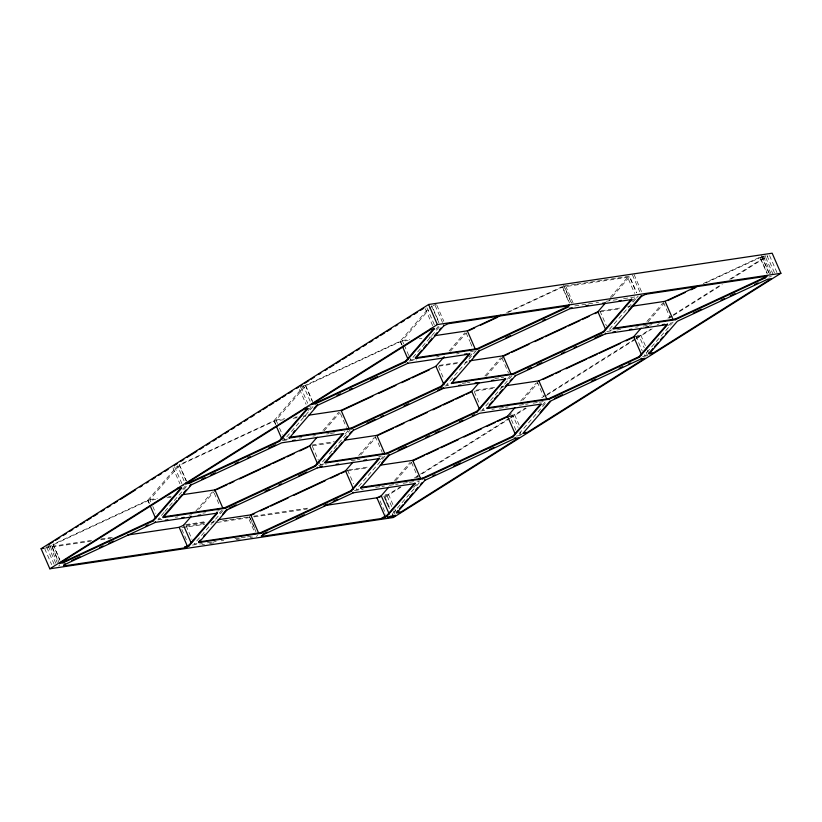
<?xml version="1.0" encoding="UTF-8"?>
<svg xmlns="http://www.w3.org/2000/svg" width="822" height="822" viewBox="0 0 822 822"><rect width="100%" height="100%" fill="white"/><g stroke="black" fill="none" stroke-linecap="round" stroke-linejoin="round"><path stroke-width="0.62" stroke-dasharray="4.11 3.08" d="M47.851 546.928L50.296 546.558L51.293 545.407L58.259 561.436M59.451 563.471L51.992 546.301L53.358 544.729L148.176 500.619L155.687 499.499M58.752 566.019L59.749 564.868M59.914 560.409L52.947 544.38L147.775 500.269L177.521 465.879L184.488 481.898M150.827 501.882L149.84 499.591L179.586 465.201L274.404 421.09L283.169 419.785M182.669 489.152L185.978 485.329L182.186 485.905M164.081 512.363L158.297 519.052L162.047 518.487M164.903 511.407L188.043 484.651M195.893 510.965L212.425 491.864M186.132 480.88L179.124 464.872L273.942 420.772L303.698 386.371L310.161 401.249M198.801 509.321L215.313 490.231M277.517 423.505L276.028 420.063L305.753 385.693L400.591 341.562L408.102 340.442M219.227 513.226L221.704 510.359M282.408 440.222L284.063 438.311M308.024 410.61L312.155 405.832L308.342 406.397M222.957 510.626L194.043 544.061L197.794 543.496M282.994 436.092L284.484 439.523L313.388 406.099M322.954 430.481L338.654 412.325M303.308 385.652L305.352 385.343L400.18 341.233L429.927 306.842M324.207 430.738L339.907 412.582M403.746 343.966L402.256 340.534L428.704 309.966M429.526 309.01L432.002 306.144L438.969 322.162M256.515 536.489L257.492 535.369M345.456 433.697L347.942 430.831L344.182 431.396M435.907 329.16L438.383 326.293M318.782 461.091L320.272 464.522L326.057 457.833M329.365 454.011L350.018 430.132M409.222 356.553L410.712 359.995L440.469 325.594M358.741 455.48L374.442 437.335M449.141 350.953L464.841 332.807M360.817 454.782L375.695 437.592M450.394 351.22L466.084 333.074M380.422 459.652L383.72 455.83M469.177 357.036L474.13 351.302M384.984 456.087L356.06 489.532L359.81 488.967M476.226 350.614L446.459 384.994L450.22 384.439M394.488 480.49L410.188 462.344M484.929 375.962L500.629 357.806M395.731 480.757L411.421 462.611M486.182 376.219L502.715 357.108M413.692 487.528L419.477 480.839L415.716 481.404M507.441 379.168L509.917 376.312M392.628 513.586L415.757 486.85M416.579 485.894L420.71 481.117M511.993 375.603L482.247 410.003L486.008 409.438M520.716 400.961L536.417 382.805M610.294 297.389L627.648 277.322L634.615 293.351M511.233 413.641L509.578 415.552L516.041 430.43M522.792 400.263L537.67 383.062M609.061 300.513L611.547 297.646M612.369 296.701L629.714 276.644L636.731 292.755M542.397 405.133L545.705 401.311M631.974 301.561L636.105 296.783M545.305 403.479L518.035 435.002L521.847 434.437M635.704 298.951L608.444 330.475L612.195 329.91M636.526 297.996L638.18 296.095M646.904 321.433L662.604 303.287M648.157 321.7L663.847 303.554M668.584 325.604L671.893 321.782M673.136 322.06L644.222 355.474L646.77 355.094M769.464 273.654L761.994 256.485L762.97 255.365L770.933 273.675M391.693 506.496L386.843 495.337L384.799 496.622L390.131 508.9M385.395 494.772L388.467 494.32L400.376 486.809M414.463 477.931L509.784 417.864M510.863 417.175L513.031 415.809L518.076 427.43M510.842 415.357L514.654 414.791L525.484 407.959M541.739 397.725L546.065 394.992M547.154 394.313L634.892 339.013M635.971 338.335L639.228 336.28L644.201 347.727M637.04 335.828L640.841 335.263L650.592 329.119M657.097 325.019L659.265 323.663M667.926 318.196L672.262 315.463M673.341 314.785L721.007 284.751M729.669 279.285L765.416 256.762L773.358 275.082M400.93 487.169L384.645 497.433L389.494 508.582M416.127 477.592L509.476 418.758M510.565 418.069L526.851 407.815M546.383 395.495L635.396 339.404M636.485 338.715L652.76 328.461M669.046 318.196L672.304 316.141M673.393 315.463L722.24 284.679M730.922 279.203L767.83 255.94M433.091 305.63L436.348 304.119M506.65 312.535L562.156 286.714L569.122 302.732M508.232 312.329L562.608 287.032L627.648 277.322M703.252 283.549L759.918 257.194L766.885 273.212M705.975 282.809L760.34 257.512L765.416 256.762M575.492 284.33L564.231 286.015L571.701 303.174M576.746 284.145L589.261 282.275M590.515 282.09L603.029 280.22M604.283 280.035L616.798 278.165M618.041 277.98L629.313 276.295L636.279 292.324M761.994 256.485L765.775 255.93M574.794 305.938L587.309 304.068M588.562 303.883L594.82 302.948M596.073 302.763L598.57 302.393M606.081 301.263L617.343 299.588M623.6 298.653L634.851 296.968M768.806 276.983L771.334 276.603M402.256 340.534L409.767 339.414M601.231 310.829L621.268 307.839M627.525 306.904L630.032 306.534M419.364 338.756L421.871 338.387M429.382 337.267L431.879 336.897M599.608 311.857L620.887 308.682M410.712 359.995L414.473 359.43M409.068 361.022L416.569 359.902M436.595 356.912L439.092 356.543M456.611 353.922L459.118 353.552M470.379 351.867L472.876 351.487M606.821 331.492L611.825 330.752M616.829 330.002L620.589 329.437M635.601 327.197L638.108 326.827M643.112 326.077L648.116 325.327M649.37 325.142L651.867 324.772M439.256 365.358L459.282 362.368M299.886 386.936L303.698 386.371M438.886 366.191L457.659 363.386M465.17 362.266L467.667 361.896M635.416 336.856L639.228 336.28M444.846 386.021L448.596 385.456M462.365 383.401L466.115 382.847M467.369 382.662L469.865 382.281M494.895 378.552L499.91 377.801M501.153 377.617L503.66 377.236M642.609 356.501L646.411 355.926M276.028 420.063L284.782 418.758M294.8 417.268L297.297 416.888M303.554 415.953L306.061 415.583M476.298 390.173L496.313 387.183M501.317 386.432L503.824 386.063M293.177 418.285L296.927 417.73M303.184 416.795L305.692 416.415M474.674 391.19L494.69 388.2M500.947 387.275L503.454 386.895M284.484 439.523L288.245 438.958M282.86 440.541L286.621 439.986M299.136 438.116L301.633 437.746M312.894 436.061L315.401 435.691M326.663 434.006L329.17 433.636M330.423 433.441L335.427 432.701M480.623 411.021L486.881 410.086M491.895 409.346L494.392 408.966M499.396 408.226L504.41 407.476M505.653 407.291L508.16 406.911M519.422 405.236L524.426 404.486M525.679 404.301L528.186 403.921M533.19 403.181L538.194 402.431M539.448 402.246L543.198 401.681M311.815 445.072L334.338 441.702M312.689 445.719L332.715 442.729M509.229 416.384L513.031 415.809M320.272 464.522L324.022 463.968M318.648 465.55L326.159 464.43M351.189 460.69L356.193 459.94M357.447 459.755L359.944 459.385M378.716 456.58L381.223 456.21M516.391 436.04L520.46 435.434M149.84 499.591L157.341 498.471M168.602 496.786L171.11 496.416M348.847 469.886L368.873 466.896M166.948 497.813L171.952 497.074M347.192 470.914L368.462 467.739M157.886 519.894L162.89 519.144M175.405 517.274L177.912 516.904M189.173 515.219L191.67 514.849M202.942 513.164L205.438 512.794M216.7 511.109L219.207 510.739M354.405 490.559L363.17 489.254M375.675 487.384L380.689 486.634M381.932 486.449L384.439 486.079M389.443 485.329L394.447 484.579M395.701 484.394L398.197 484.024M403.201 483.274L408.215 482.524M409.459 482.339L414.463 481.589M185.587 524.6L206.867 521.425M46.268 546.157L50.039 545.592M186.46 525.248L206.486 522.258M212.744 521.323L215.251 520.953M384.799 495.645L386.843 495.337M51.992 546.301L92.28 540.29M101.096 538.975L112.429 537.28M185.926 526.316L204.945 523.47M211.285 522.525L213.823 522.145M222.7 520.819L235.38 518.929M236.644 518.744L248.059 517.038L255.519 534.208M253.536 516.216L308.928 507.955M44.902 548.14L90.543 541.328M100.685 539.818L110.826 538.307M181.816 527.703L204.637 524.302M217.306 522.412L252.806 517.11M254.07 516.915L307.315 508.972M192.42 545.078L202.428 543.589M207.442 542.839L212.446 542.088M213.699 541.904L216.196 541.534M221.2 540.784L223.707 540.414M234.969 538.729L239.973 537.978M241.226 537.793L246.23 537.043M247.484 536.858L251.234 536.304M201.996 544.637L204.524 544.256M209.6 543.496L214.676 542.736M236.233 539.52L242.572 538.574M250.176 537.444L252.714 537.064M174.541 466.752L181.878 483.542M760.34 257.512L767.316 273.541M400.591 341.562L402.718 346.422M769.577 255.591L777.047 272.76M767.039 255.734L775.002 274.045M761.275 255.611L768.745 272.781M663.436 302.332L669.899 317.21M634.111 274.599L642.054 292.909M632.416 274.846L640.379 293.166M640.841 335.263L646.822 349.001M647.315 350.141L648.805 353.573M646.195 352.309L647.685 355.741M635.766 336.023L642.239 350.902M599.978 311.014L606.451 325.892M565.711 286.025L573.17 303.195M563.512 285.131L571.475 303.452M562.608 287.032L569.554 303.061M537.239 381.85L543.712 396.728M501.954 357.991L508.428 372.869M514.654 414.791L519.134 425.087M520.018 431.91L520.994 434.16M466.125 332.9L469.783 341.305M470.266 342.414L472.198 346.853M436.842 305.26L443.808 321.289M474.284 391.693L479.76 404.28M435.157 305.517L443.109 323.827M431.54 305.815L439.01 322.984M426.926 307.726L434.386 324.896M425.303 308.743L433.266 327.064M438.506 366.684L443.972 379.281M404.249 345.117L408.729 355.412M400.18 341.233L401.67 344.665M411.473 462.437L418.018 477.51M375.264 436.379L382.23 452.398M388.467 494.32L392.947 504.616M394.93 509.198L396.43 512.63M393.635 510.955L395.084 514.305M383.843 496.221L389.32 508.818M380.072 500.896L385.888 514.284M340.472 413.661L346.442 427.399M347.603 470.071L353.573 483.809M305.753 385.693L312.226 400.571M305.352 385.343L313.316 403.653M300.729 387.254L307.695 403.273M299.609 389.423L306.082 404.301M312.309 446.212L318.278 459.95M279.511 428.077L282.491 434.941M274.404 421.09L275.894 424.522M273.942 420.772L275.442 424.203M250.248 517.932L255.724 530.519M249.035 515.908L256.002 531.937M214.244 493.2L219.721 505.787M179.586 465.201L186.553 481.219M172.959 467.78L179.926 483.798M186.08 525.741L192.05 539.479M181.847 529.358L187.324 541.945M152.82 506.455L155.81 513.329M148.176 500.619L149.172 502.91M147.775 500.269L149.265 503.711M53.358 544.729L59.821 559.607M50.296 546.558L57.263 562.577M48.385 546.281L56.348 564.591M46.762 547.308L54.231 564.467M44.686 548.613L51.652 564.642"/><path stroke-width="1.23" d="M63.551 565.3L64.907 563.728L65.185 564.344L63.818 565.926L184.786 547.863L189.132 545.849L217.46 513.082L217.193 512.466L188.865 545.222L184.518 547.236L184.786 547.863M60.489 562.546L62.821 562.197L153.128 520.192L181.467 487.436M153.406 520.819L181.734 488.063L178.22 488.587L59.585 563.347L63.099 562.823L153.406 520.819L153.128 520.192M176.977 500.567L162.807 516.946L224.786 507.698L315.093 465.684L342.589 433.893M178.641 498.646L181.981 494.793M183.645 492.861L186.142 489.974M189.471 486.121L191.146 484.189M127.533 535.03L179.155 527.323L183.501 525.299L190.94 516.699M279.305 440.684L307.634 407.928L307.911 408.555L279.583 441.311L189.276 483.315L185.741 483.85L185.474 483.223L188.998 482.699L279.305 440.684L279.583 441.311M198.873 542.571L227.201 509.815L317.508 467.81L379.476 458.553L351.148 491.32L260.841 533.324L198.873 542.571L198.595 541.955L200.26 540.023M203.599 536.17L205.264 534.238M222.762 514.007L226.923 509.198L227.201 509.815M293.166 432.608L294.831 430.677M314.004 408.513L317.333 404.66L317.6 405.287L289.272 438.044L289.005 437.417L350.973 428.17L441.28 386.165L469.619 353.409M182.371 494.731L214.912 489.881L309.73 445.771L317.169 437.17M311.661 403.694L315.227 403.16L405.534 361.156L433.872 328.399L434.139 329.016L405.811 361.783L315.504 403.787L311.928 404.321L430.574 329.55L434.139 329.016M315.36 466.31L343.699 433.554L281.72 442.811L191.413 484.816L163.085 517.572L225.053 508.325L315.36 466.31L315.093 465.684M332.283 453.754L324.782 462.426L386.761 453.169L477.068 411.164L505.396 378.408L505.674 379.034L477.346 411.791L387.039 453.795L325.06 463.053L353.388 430.296L443.695 388.282L505.674 379.034M333.958 451.823L337.287 447.969M338.952 446.048L342.291 442.195M344.788 439.297L347.285 436.41M349.782 433.523L351.456 431.591M421.902 350.182L415.233 357.889L477.202 348.641L567.509 306.627L568.875 305.054M423.566 348.251L426.895 344.397M428.56 342.476L431.899 338.623M434.396 335.736L436.893 332.838M439.4 329.951L441.065 328.019M261.314 535.78L261.581 536.406L262.948 534.824L353.255 492.82L415.223 483.562L414.956 482.946L386.628 515.702L382.281 517.716L382.549 518.343L386.895 516.319L415.223 483.562M443.839 325.759L415.5 358.515L477.479 349.268L567.786 307.253L569.153 305.681L448.175 323.734L443.839 325.759L443.561 325.132M218.138 519.74L250.7 514.88L345.517 470.77L352.957 462.17M308.569 415.213L341.099 410.353L435.927 366.242L444.188 356.686M198.595 541.955L260.574 532.697L350.881 490.693L379.209 457.936M289.272 438.044L351.251 428.796L441.558 386.782L469.886 354.025L407.907 363.283L317.6 405.287M381.408 463.341L388.909 454.669L389.176 455.296L360.848 488.052L360.57 487.425L422.549 478.178L512.856 436.163L540.352 404.373M453.477 380.011L455.141 378.079M473.482 356.882L479.308 350.141M327.505 504.04L324.032 505.653L376.918 497.803L381.264 495.779L388.703 487.179M344.346 440.212L376.887 435.352L471.705 391.241L479.144 382.651M397.992 510.513L396.317 512.435L399.893 511.901L400.16 512.527L518.795 437.756L515.23 438.29L424.923 480.305L396.594 513.062L400.16 512.527M399.656 508.582L402.986 504.729M404.65 502.797L407.989 498.944M409.654 497.022L412.983 493.169M415.49 490.272L417.987 487.384M420.484 484.497L422.148 482.565M489.265 405.01L492.594 401.157M494.269 399.225L497.598 395.372M499.262 393.45L502.602 389.597M505.098 386.71L507.595 383.812M510.092 380.925L511.767 378.993M515.363 375.767L487.035 408.524L549.014 399.276L639.321 357.262L667.649 324.505L605.67 333.763L515.363 375.767L515.096 375.14M380.134 465.211L412.675 460.361L507.493 416.251L514.932 407.65M469.29 360.868L503.074 355.834L597.902 311.723L605.341 303.123M452.244 382.713L512.959 373.65L603.266 331.636L631.594 298.879L631.861 299.506L603.533 332.263L513.226 374.267L451.247 383.525L479.586 350.768L569.893 308.753L631.861 299.506M360.848 488.052L422.816 478.805L513.123 436.79L541.462 404.034L479.483 413.281L389.176 455.296M540.054 412.675L550.052 401.105M628.83 310.058L641.324 295.612L641.602 296.239L613.263 328.995L675.242 319.737L765.549 277.733L766.916 276.161L766.638 275.534L765.272 277.106L674.975 319.121L612.996 328.368M506.331 385.693L538.862 380.833L633.69 336.722L641.119 328.122M486.768 407.897L548.736 398.649L639.043 356.645L667.382 323.878M649.575 352.412L652.904 348.559M654.579 346.637L657.908 342.774M660.405 339.887L662.912 336.999M665.409 334.112L667.906 331.215M41.1 548.716L428.622 304.489L772.166 253.207L780.9 273.284L393.378 517.511L49.834 568.793L41.1 548.716L43.638 548.336M48.971 544.452L53.307 541.729M55.475 540.362L59.801 537.629M63.058 535.584L66.305 533.529M69.551 531.485L72.809 529.44M76.056 527.385L78.224 526.029M80.381 524.662L84.717 521.929M86.885 520.562L91.221 517.829M93.389 516.463L97.715 513.74M100.972 511.685L104.219 509.64M107.466 507.595L110.713 505.54M113.97 503.496L117.217 501.451M120.464 499.396L135.63 489.84M139.966 487.117L142.134 485.751M146.46 483.017L148.628 481.651M151.875 479.606L155.132 477.551M158.379 475.506L161.626 473.462M164.873 471.407L168.13 469.362M174.048 465.632L177.295 463.587M180.542 461.532L183.799 459.488M187.046 457.443L196.797 451.299M200.044 449.254L203.291 447.199M206.538 445.154L209.795 443.109M213.042 441.054L216.289 439.01M218.457 437.643L221.704 435.598M224.961 433.554L228.208 431.499M231.455 429.454L234.702 427.409M237.959 425.354L241.206 423.309M244.453 421.265L247.699 419.21M250.957 417.165L254.204 415.12M258.54 412.387L260.697 411.021M262.865 409.654L267.201 406.931M269.369 405.565L273.705 402.831M275.863 401.465L280.199 398.732M282.367 397.365L285.614 395.32M288.861 393.276L292.118 391.231M296.444 388.498L298.612 387.131M300.236 386.104L302.404 384.747M304.572 383.381L308.897 380.648M311.065 379.281L314.312 377.236M318.648 374.503L320.816 373.137M325.152 370.403L327.32 369.047M329.478 367.681L333.814 364.947M335.982 363.581L340.318 360.848M342.476 359.481L346.812 356.758M348.98 355.392L353.316 352.659M356.563 350.614L359.81 348.559M363.057 346.514L366.314 344.469M369.561 342.414L372.808 340.37M376.065 338.325L378.223 336.958M380.391 335.592L384.727 332.859M386.895 331.492L391.221 328.769M395.557 326.036L397.725 324.669M400.972 322.625L404.229 320.57M407.476 318.525L410.723 316.48M413.969 314.425L417.227 312.381M420.474 310.336L423.72 308.291M49.834 568.793L437.355 324.567L780.9 273.284M185.741 483.85L304.376 409.079L307.911 408.555M393.533 516.709L395.577 515.415L390.46 516.185L387.347 517.634L393.533 516.709L392.556 514.48M526.347 432.999L644.993 358.238L641.458 358.762L551.151 400.766L522.823 433.523L526.347 432.999L526.08 432.372L523.727 432.732M652.545 353.47L771.18 278.709L767.656 279.233L677.349 321.248L649.01 354.005L652.545 353.47L652.267 352.854L648.743 353.378M434.797 335.674L467.328 330.824L500.865 315.216M468.889 330.629L474.674 327.937M480.459 325.245L497.813 317.169M337.02 395.505L340.493 393.892M349.751 389.587L352.063 388.508M370.588 379.887L377.534 376.661M341.562 410.671L372.787 396.153M378.562 393.461L395.906 385.395M401.691 382.703L409.788 378.932M412.099 377.863L429.444 369.797M201.565 479.339L205.038 477.726M210.822 475.034L215.456 472.876M235.133 463.721L238.606 462.108M247.874 457.803L250.186 456.724M268.712 448.103L275.658 444.877M505.941 337.75L510.575 335.602M542.993 320.518L545.305 319.439M216.474 489.686L226.882 484.846M229.194 483.768L233.828 481.61M239.613 478.928L260.44 469.239M262.752 468.16L270.849 464.389M273.161 463.31L284.741 457.936M287.053 456.857L293.988 453.631M299.773 450.939L307.88 447.168M503.537 356.152L509.321 353.46M511.633 352.381L528.978 344.315M534.762 341.623L542.859 337.863M545.171 336.784L565.978 327.105M568.29 326.026L579.859 320.652M582.171 319.573L589.107 316.347M594.892 313.655L598.365 312.041M71.853 560.491L79.96 556.72M99.647 547.565L103.12 545.952M108.905 543.26L113.539 541.102M145.956 526.018L148.268 524.95M367.013 423.207L375.12 419.436M380.905 416.744L383.216 415.665M404.064 405.965L408.688 403.818M437.633 390.347L443.428 387.655L443.695 388.282M65.185 564.344L155.492 522.34L217.46 513.082M641.602 296.239L645.938 294.214L766.916 276.161M631.286 306.349L665.09 301.304L698.628 285.696M378.5 435.136L393.533 428.149M395.844 427.07L403.941 423.309M409.726 420.617L427.07 412.541M432.855 409.859L440.941 406.089M443.264 405.02L453.662 400.17M455.984 399.102L464.07 395.331M466.382 394.252L471.016 392.104M667.813 300.575L685.158 292.498M690.942 289.806L695.566 287.659M229.246 508.119L236.191 504.883M265.136 491.422L269.77 489.265M279.028 484.959L281.34 483.881M298.715 475.804L306.812 472.034M527.827 369.222L531.31 367.598M537.095 364.906L541.729 362.759M561.405 353.604L564.878 351.98M574.146 347.675L576.458 346.596M594.984 337.986L601.93 334.749M251.1 515.23L254.573 513.616M260.348 510.924L268.445 507.153M270.757 506.085L288.111 498.009M293.896 495.317L325.122 480.788M330.906 478.096L339.003 474.325M341.315 473.256L345.939 471.098M542.797 379.538L553.196 374.698M555.508 373.62L560.142 371.472M565.916 368.78L586.733 359.101M589.045 358.022L597.142 354.261M599.454 353.183L620.271 343.493M626.056 340.811L634.142 337.041M398.167 450.364L406.274 446.593M425.95 437.438L429.423 435.824M435.218 433.122L439.842 430.975M459.529 421.82L463.002 420.196M472.27 415.891L474.582 414.812M693.285 313.079L701.382 309.308M721.069 300.153L724.542 298.54M730.326 295.848L734.96 293.69M754.647 284.535L758.12 282.922M413.076 460.7L424.645 455.326M426.957 454.247L438.527 448.863M440.849 447.785L458.203 439.719M463.988 437.027L481.343 428.95M487.127 426.258L495.224 422.487M497.536 421.419L507.955 416.569M267.304 532.05L262.67 534.197L262.948 534.824M296.249 518.579L304.356 514.808M333.3 501.348L337.934 499.19M554.357 398.526L562.464 394.755M591.408 381.295L596.032 379.137M619.192 368.369L622.665 366.756M628.45 364.064L630.772 362.985M378.613 497.546L380.689 496.58M432.752 475.907L435.074 474.828M453.6 466.218L460.546 462.981M489.491 449.521L494.114 447.363M569.615 308.137L572.143 307.757M586.055 305.681L588.593 305.301M602.505 303.226L605.033 302.845M618.945 300.77L621.473 300.39M464.553 354.159L467.081 353.779M612.996 332.006L615.524 331.626M629.436 329.55L631.964 329.17M645.876 327.094L648.404 326.714M662.316 324.639L664.844 324.258M304.109 408.452L306.462 408.102M458.604 385.395L461.132 385.015M475.044 382.939L477.572 382.559M491.484 380.483L494.022 380.103M292.827 440.479L295.365 440.109M319.768 466.804L322.296 466.434M336.208 464.348L338.736 463.978M364.033 460.197L366.561 459.817M165.335 520.203L167.863 519.823M181.775 517.747L184.313 517.367M198.225 515.291L200.753 514.921M184.518 547.236L186.584 546.928M382.281 517.716L385.384 517.254M261.581 536.406L382.549 518.343M765.272 277.106L765.549 277.733M674.975 319.121L675.242 319.737M665.09 301.304L673.054 319.614M645.671 293.588L645.938 294.214M633.69 336.722L641.643 355.032M641.191 358.135L641.458 358.762M639.043 356.645L639.321 357.262M597.902 311.723L605.362 328.882M605.403 333.136L605.67 333.763M603.266 331.636L603.533 332.263M567.509 306.627L567.786 307.253M548.736 398.649L549.014 399.276M538.862 380.833L546.825 399.143M512.959 373.65L513.226 374.267M503.074 355.834L511.037 374.144M507.493 416.251L515.456 434.561M477.202 348.641L477.479 349.268M514.962 437.674L515.23 438.29M467.328 330.824L475.291 349.134M512.856 436.163L513.123 436.79M471.705 391.241L479.668 409.562M477.068 411.164L477.346 411.791M428.622 304.489L437.355 324.567M430.296 328.934L430.574 329.55M435.927 366.242L443.88 384.552M441.28 386.165L441.558 386.782M402.667 346.956L408.133 359.543M407.64 362.656L407.907 363.283M405.534 361.156L405.811 361.783M424.655 479.678L424.923 480.305M422.549 478.178L422.816 478.805M412.675 460.361L420.638 478.671M386.761 453.169L387.039 453.795M376.887 435.352L384.85 453.662M353.121 429.67L353.388 430.296M381.264 495.779L389.227 514.089M350.973 428.17L351.251 428.796M341.099 410.353L349.062 428.663M386.628 515.702L386.895 516.319M376.918 497.803L384.881 516.113M345.517 470.77L353.481 489.08M315.227 403.16L315.504 403.787M352.977 492.193L353.255 492.82M350.881 490.693L351.148 491.32M309.73 445.771L317.693 464.081M317.23 467.184L317.508 467.81M276.428 426.484L281.905 439.082M260.574 532.697L260.841 533.324M250.7 514.88L258.653 533.19M224.786 507.698L225.053 508.325M214.912 489.881L222.875 508.191M188.998 482.699L189.276 483.315M177.953 487.96L178.22 488.587M183.501 525.299L190.961 542.469M188.865 545.222L189.132 545.849M179.155 527.323L187.621 546.774M150.262 505.992L155.738 518.59M155.214 521.713L155.492 522.34M62.821 562.197L63.099 562.823"/></g></svg>
